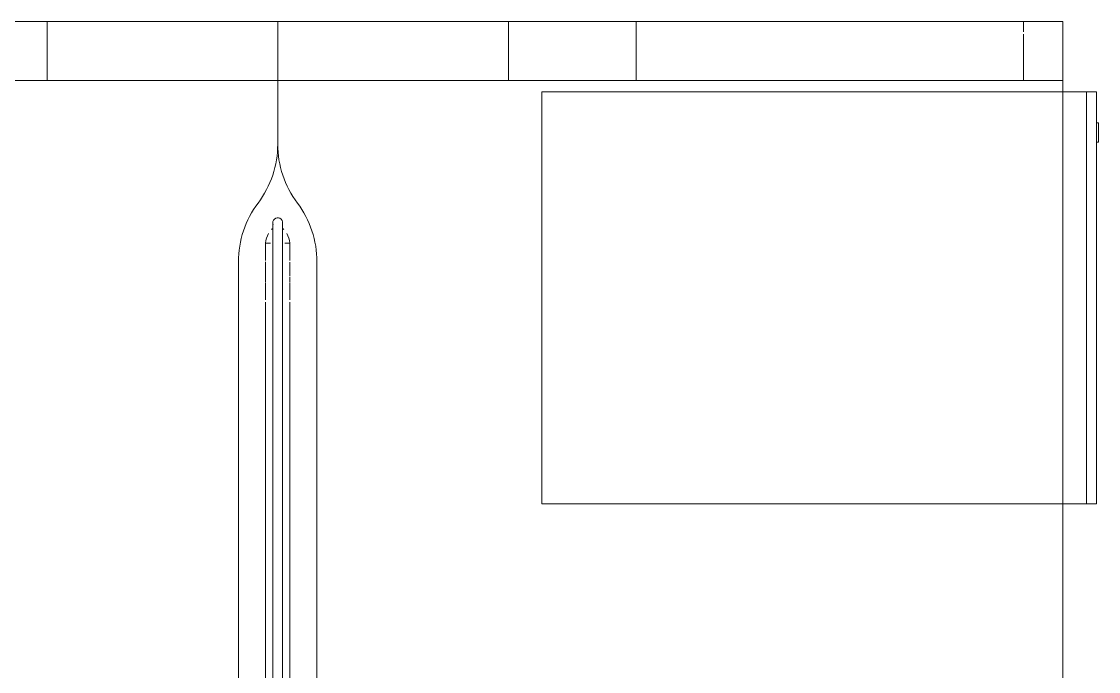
# Model space of a CAD drawing. Header units: millimetres. Extents: x 90978 to 295199, y -4084 to 97293.
# Drawn here: x 202186 to 203283, y 33100 to 33763 of the extents above; entities that cross this region are included whole.
import ezdxf

# ---------------------------------------------------------------- set-up
doc = ezdxf.new("R2010")
doc.units = ezdxf.units.MM
doc.header["$MEASUREMENT"] = 0
doc.layers.add('I-FURN', color=8, linetype='CONTINUOUS', lineweight=9)

msp = doc.modelspace()

# ---------------------------------------------------------------- linework, layer by layer
at = {"layer": 'I-FURN'}
for p, q in [((202447, 33762.7), (201647, 33762.7)), ((201647, 33762.7), (202447, 33762.7)), ((203207, 33762.7), (201687, 33762.7)), ((202082, 33762.7), (202212, 33762.7)), ((202212, 33762.7), (202682, 33762.7)), ((202212, 33702.7), (202212, 33762.7)), ((202212, 33702.7), (202212, 33762.7)), ((202447, 33637.7), (202447, 33762.7)), ((202447, 33762.7), (202447, 33637.7)), ((203247, 33762.7), (202447, 33762.7)), ((202447, 33762.7), (202447, 33637.7)), ((202447, 33637.7), (202447, 33762.7)), ((202447, 33762.7), (203247, 33762.7)), ((202682, 33762.7), (202812.3, 33762.7)), ((202682, 33702.7), (202682, 33762.7)), ((202682, 33702.7), (202682, 33762.7)), ((202812.3, 33762.7), (203247, 33762.7)), ((202812.3, 33702.7), (202812.3, 33762.7)), ((202812.3, 33702.7), (202812.3, 33762.7)), ((203247, 33762.7), (203207, 33762.7)), ((203207, 33752.2), (203207, 33762.7)), ((203207, 33752.2), (203207, 33762.7)), ((203247, 33702.7), (203247, 33762.7)), ((203247, 33702.7), (203247, 33762.7)), ((203247, 32162.7), (203247, 33762.7)), ((203247, 33762.7), (203247, 32162.7)), ((203207, 33702.7), (203207, 33749.8)), ((203207, 33702.7), (203207, 33749.8)), ((201687, 33702.7), (203207, 33702.7)), ((202212, 33702.7), (202082, 33702.7)), ((202682, 33702.7), (202212, 33702.7)), ((202812.3, 33702.7), (202682, 33702.7)), ((203247, 33702.7), (202812.3, 33702.7)), ((203207, 33702.7), (203247, 33702.7)), ((203247, 33691.2), (202716.2, 33691.2)), ((202716.2, 33691.2), (202716.2, 33271.2)), ((203271.2, 33691.2), (203247, 33691.2)), ((203271.2, 33691.2), (203271.2, 33271.2)), ((203281.2, 33691.2), (203271.2, 33691.2)), ((203271.2, 33271.2), (203271.2, 33691.2)), ((203281.2, 33271.2), (203281.2, 33691.2)), ((203283.2, 33659.6), (203281.2, 33659.6)), ((203283.2, 33639.6), (203283.2, 33659.6)), ((203283.2, 33659.6), (203283.2, 33639.6)), ((203281.2, 33639.6), (203283.2, 33639.6)), ((202442, 33557.7), (202442, 33557.7)), ((202442, 33557.7), (202442, 33557.5)), ((202442, 33557.5), (202442, 33557.2)), ((202442, 33557.2), (202442, 33556.7)), ((202442, 33556.7), (202442, 33556.1)), ((202442, 33556.1), (202442, 33555.4)), ((202442, 33555.4), (202442, 33554.6)), ((202442, 33554.6), (202442, 33553.6)), ((202442, 33553.6), (202442, 33552.5)), ((202452, 33557.6), (202452, 33557.7)), ((202452, 33557.7), (202452, 33557.7)), ((202452, 33557.4), (202452, 33557.6)), ((202452, 33557), (202452, 33557.4)), ((202452, 33556.6), (202452, 33557)), ((202452, 33555.9), (202452, 33556.6)), ((202452, 33555.2), (202452, 33555.9)), ((202452, 33554.3), (202452, 33555.2)), ((202452, 33553.3), (202452, 33554.3)), ((202442, 33552.5), (202442, 33551.3)), ((202442, 33551.3), (202442, 33550)), ((202442, 33550), (202442, 33548.6)), ((202442, 33548.6), (202442, 33547)), ((202442, 33547), (202442, 33545.4)), ((202442, 33545.4), (202442, 33543.6)), ((202442, 33543.6), (202442, 33541.7)), ((202452, 33552.2), (202452, 33553.3)), ((202452, 33551), (202452, 33552.2)), ((202452, 33549.7), (202452, 33551)), ((202452, 33548.2), (202452, 33549.7)), ((202452, 33546.6), (202452, 33548.2)), ((202452, 33544.9), (202452, 33546.6)), ((202452, 33543.1), (202452, 33544.9)), ((202452, 33541.2), (202452, 33543.1)), ((202434.4, 33531.2), (202434.4, 33532.3)), ((202439.7, 33536.8), (202434.5, 33536.8)), ((202434.5, 33519.2), (202434.5, 33536.8)), ((202442, 33541.7), (202442, 33539.7)), ((202442, 33539.7), (202442, 33537.7)), ((202442, 33537.7), (202442, 33535.5)), ((202442, 33535.5), (202442, 33533.2)), ((202442, 33533.2), (202442, 33530.8)), ((202452, 33539.2), (202452, 33541.2)), ((202452, 33537.1), (202452, 33539.2)), ((202452, 33534.9), (202452, 33537.1)), ((202452, 33532.6), (202452, 33534.9)), ((202452, 33530.2), (202452, 33532.6)), ((202459.5, 33536.8), (202454.3, 33536.8)), ((202459.5, 33536.8), (202459.5, 33519.2)), ((202459.5, 33532.3), (202459.5, 33531.2)), ((202442, 33530.8), (202442, 33528.4)), ((202442, 33528.4), (202442, 33525.8)), ((202442, 33525.8), (202442, 33523.2)), ((202442, 33523.2), (202442, 33520.5)), ((202442, 33520.5), (202442, 33517.8)), ((202452, 33527.7), (202452, 33530.2)), ((202452, 33525.1), (202452, 33527.7)), ((202452, 33522.5), (202452, 33525.1)), ((202452, 33519.8), (202452, 33522.5)), ((202407, 32614), (202407, 33517.7)), ((202407, 33517.7), (202407, 32614)), ((202434.5, 33502.1), (202434.5, 33517.9)), ((202442, 33517.8), (202442, 33515)), ((202442, 33515), (202442, 33512.1)), ((202442, 33512.1), (202442, 33509.1)), ((202452, 33517), (202452, 33519.8)), ((202452, 33514.2), (202452, 33517)), ((202452, 33511.3), (202452, 33514.2)), ((202452, 33508.3), (202452, 33511.3)), ((202459.5, 33517.4), (202459.5, 33503.1)), ((202487, 33517.7), (202487, 32614)), ((202487, 32614), (202487, 33517.7)), ((202434.4, 33497.3), (202434.4, 33502.2)), ((202442, 33509.1), (202442, 33506.1)), ((202442, 33506.1), (202442, 33503.1)), ((202442, 33503.1), (202442, 33500)), ((202442, 33500), (202442, 33496.9)), ((202452, 33505.3), (202452, 33508.3)), ((202452, 33502.3), (202452, 33505.3)), ((202452, 33499.2), (202452, 33502.3)), ((202452, 33496.1), (202452, 33499.2)), ((202459.5, 33502.2), (202459.5, 33497.3)), ((202434.5, 33478.9), (202434.5, 33496.6)), ((202442, 33496.9), (202442, 33493.8)), ((202442, 33493.8), (202442, 33490.6)), ((202442, 33490.6), (202442, 33487.4)), ((202452, 33492.9), (202452, 33496.1)), ((202452, 33489.7), (202452, 33492.9)), ((202452, 33486.5), (202452, 33489.7)), ((202459.5, 33496.6), (202459.5, 33478.9)), ((202434.4, 32438.6), (202434.4, 33476.8)), ((202442, 33487.4), (202442, 33484.2)), ((202442, 33484.2), (202442, 33480.9)), ((202442, 33480.9), (202442, 33477.7)), ((202442, 33477.7), (202442, 33476.8)), ((202442, 33476.8), (202442, 32438.6)), ((202452, 33483.3), (202452, 33486.5)), ((202452, 33480.1), (202452, 33483.3)), ((202452, 33476.8), (202452, 33480.1)), ((202452, 32438.6), (202452, 33476.8)), ((202459.5, 33476.8), (202459.5, 32438.6)), ((202716.2, 33271.2), (203247, 33271.2)), ((203247, 33271.2), (203271.2, 33271.2)), ((203271.2, 33271.2), (203281.2, 33271.2))]:
    msp.add_line(p, q, dxfattribs=at)
for centre, radius, start, end in [((202347, 33637.7), 100, 323.1301, 0), ((202347, 33637.7), 100, 323.1301, 0), ((202547, 33637.7), 100, 180, 216.8699), ((202547, 33637.7), 100, 180, 216.8699), ((202507, 33517.7), 100, 143.1301, 180), ((202507, 33517.7), 100, 143.1301, 180), ((202387, 33517.7), 100, 0, 36.8699), ((202387, 33517.7), 100, 0, 36.8699), ((202447, 33557.7), 5, 353.0848, 201.8252), ((202457.9, 33534.5), 23.6, 149.1436, 174.3336), ((202447, 33544.9), 8.51, 125.5405, 136.5486), ((202447, 33544.9), 8.51, 43.4514, 54.4595), ((202436, 33534.5), 23.6, 5.6664, 30.8564)]:
    msp.add_arc(centre, radius, start, end, dxfattribs=at)

doc.saveas('drawing.dxf')
